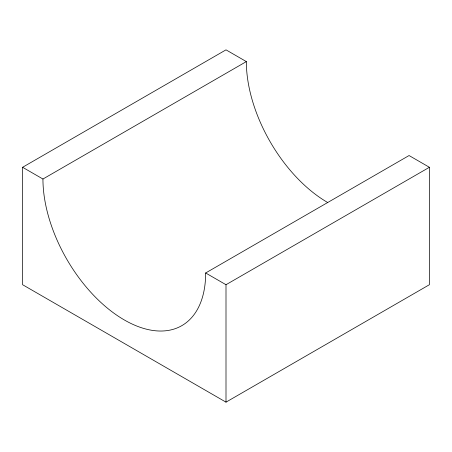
<?xml version="1.0" encoding="UTF-8"?>
<svg xmlns="http://www.w3.org/2000/svg" width="452" height="452" viewBox="0 0 452 452"><rect width="100%" height="100%" fill="white"/><g stroke="black" fill="none" stroke-linecap="round" stroke-linejoin="round"><path stroke-width="0.68" d="M22.6 167.285L42.94 179.026A115.062 66.433 60 0 0 124.3 319.948A115.062 66.433 60 0 0 205.66 272.974L409.06 155.539L429.4 167.285L429.4 284.715L226 402.15L22.6 284.715L22.6 167.285L226 49.85L246.34 61.596A115.062 66.433 60 0 0 327.7 202.513M42.94 179.026L246.34 61.596M205.66 272.974L226 284.715L429.4 167.285M226 284.715L226 402.15"/></g></svg>
